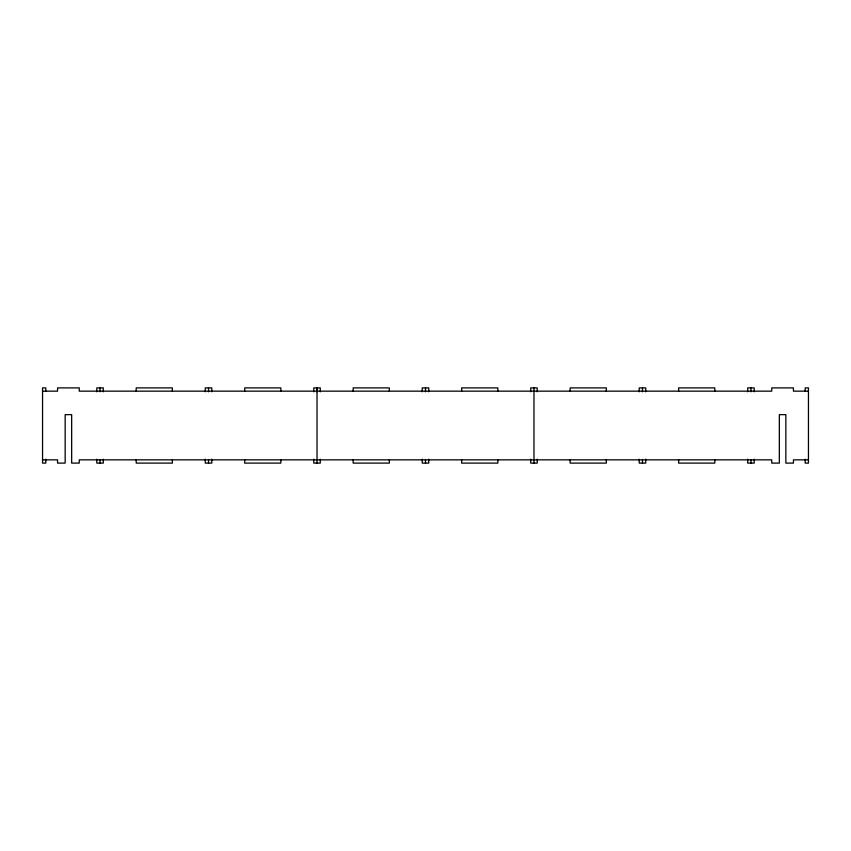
<?xml version="1.0" encoding="UTF-8"?>
<svg xmlns="http://www.w3.org/2000/svg" width="851" height="851" viewBox="0 0 851 851"><rect width="100%" height="100%" fill="white"/><g stroke="black" fill="none" stroke-linecap="round" stroke-linejoin="round"><path stroke-width="1.28" d="M103.301 391.8L103.301 387.896L96.791 387.896L96.791 391.8M313.764 391.8L313.764 387.896L320.274 387.896L320.274 391.8M317.019 391.8L317.019 387.896L317.019 463.104M42.55 391.152L57.56 391.152L57.56 387.896L79.249 387.896L79.249 391.152L771.751 391.152L771.751 387.896L793.44 387.896L793.44 391.152L808.45 391.152M42.55 459.848L57.56 459.848L57.56 463.104L65.155 463.104L65.155 414.65L71.665 414.65L71.665 463.104L79.249 463.104L79.249 459.848L771.751 459.848L771.751 463.104L779.335 463.104L779.335 414.65L785.845 414.65L785.845 463.104L793.44 463.104L793.44 459.848L808.45 459.848M805.195 391.152L805.195 387.896L808.45 387.896L808.45 463.104L805.195 463.104L805.195 459.178M754.209 391.8L754.209 387.896L747.699 387.896L747.699 391.8M754.209 459.178L754.209 463.104L747.699 463.104L747.699 459.178M750.954 387.896L750.954 391.8M750.954 459.848L750.954 463.104M714.797 391.152L714.797 387.896L678.63 387.896L678.63 391.152M714.797 459.848L714.797 463.104L678.63 463.104L678.63 459.848M645.728 391.8L645.728 387.896L639.218 387.896L639.218 391.8M645.728 459.178L645.728 463.104L639.218 463.104L639.218 459.178M642.473 387.896L642.473 391.8M642.473 459.848L642.473 463.104M606.306 391.152L606.306 387.896L570.149 387.896L570.149 391.152M606.306 459.848L606.306 463.104L570.149 463.104L570.149 459.848M537.236 391.8L537.236 387.896L530.726 387.896L530.726 391.8M537.236 459.178L537.236 463.104L530.726 463.104L530.726 459.178M533.981 387.896L533.981 463.104M497.824 391.152L497.824 387.896L461.657 387.896L461.657 391.152M497.824 459.848L497.824 463.104L461.657 463.104L461.657 459.848M428.755 391.8L428.755 387.896L422.245 387.896L422.245 391.8M428.755 459.178L428.755 463.104L422.245 463.104L422.245 459.178M425.5 387.896L425.5 391.8M425.5 459.848L425.5 463.104M389.332 391.152L389.332 387.896L353.176 387.896L353.176 391.152M389.332 459.848L389.332 463.104L353.176 463.104L353.176 459.848M320.274 459.178L320.274 463.104L313.764 463.104L313.764 459.178M280.851 391.152L280.851 387.896L244.694 387.896L244.694 391.152M280.851 459.848L280.851 463.104L244.694 463.104L244.694 459.848M211.782 391.8L211.782 387.896L205.272 387.896L205.272 391.8M211.782 459.178L211.782 463.104L205.272 463.104L205.272 459.178M208.527 387.896L208.527 391.8M208.527 459.848L208.527 463.104M172.37 391.152L172.37 387.896L136.203 387.896L136.203 391.152M172.37 459.848L172.37 463.104L136.203 463.104L136.203 459.848M103.301 459.178L103.301 463.104L96.791 463.104L96.791 459.178M100.046 387.896L100.046 391.8M100.046 459.848L100.046 463.104M45.805 391.152L45.805 387.896L42.55 387.896L42.55 463.104L45.805 463.104L45.805 459.178"/></g></svg>
